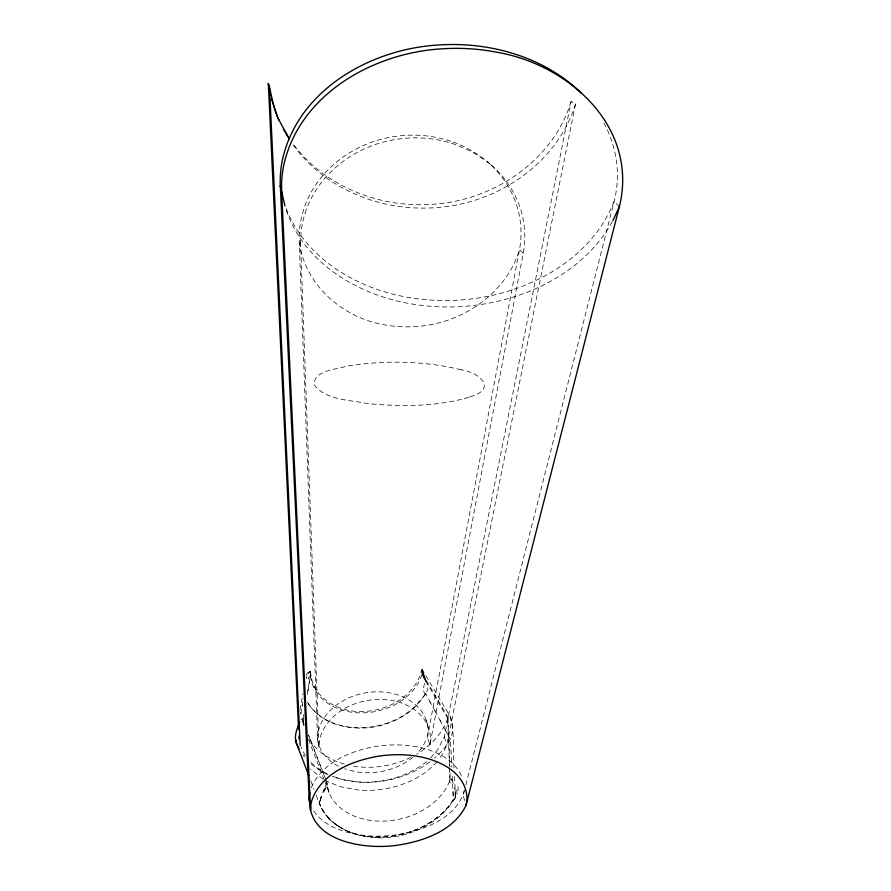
<?xml version="1.0" encoding="UTF-8"?>
<svg xmlns="http://www.w3.org/2000/svg" width="891" height="891" viewBox="0 0 891 891"><rect width="100%" height="100%" fill="white"/><g stroke="black" fill="none" stroke-linecap="round" stroke-linejoin="round"><path stroke-width="0.67" stroke-dasharray="4.46 3.34" d="M310.547 674.387L310.536 673.407L310.547 674.509M421.989 670.155L422.178 669.575L450.155 716.409C458.163 732.758 446.547 748.139 434.429 758.163M455.279 796.476L455.256 793.057M455.234 796.821L455.234 792.734M300.746 714.047L301.08 712.098M300.835 713.568L302.294 704.848M302.06 706.285L302.862 701.495M303.775 714.526L302.773 720.396L304.288 724.951M307.362 693.599L310.536 674.654L307.462 694.501M302.873 721.287A74.51 56.623 -12 0 0 303.664 725.92L302.873 721.287L303.876 715.417M300 710.049L302.84 693.788M429.863 744.987A46.243 38.625 -16.5 0 0 429.184 729.785C425.141 715.462 411.842 705.717 397.987 701.896A61.679 51.377 -16 0 0 358.538 702.598C343.313 707.22 328.868 717.222 322.174 732.034A46.354 38.758 -15.6 0 0 319 747.538L317.608 739.541A45.92 38.502 -15.6 0 1 320.738 724.149C327.342 709.448 341.665 699.546 356.745 694.935A61.1 51.043 -15.9 0 1 395.838 694.312C409.593 698.076 422.746 707.822 426.778 722.022A45.82 38.369 -16.5 0 1 427.457 737.124L429.863 744.987L523.24 253.334A93.555 89.423 -45.8 0 0 523.763 222.828C520.21 198.559 506.266 176.552 487.087 161.527C504.395 176.128 516.624 196.844 519.999 219.32A92.564 88.577 -46.3 0 1 519.509 249.536L427.457 737.124L422.501 747.115L417.133 753.574M430.754 757.807L437.782 749.609L444.275 736.913L571.12 101.451L575.564 103.757L446.837 744.765L443.005 753.285L438.628 759.633M464.567 790.228C456.17 819.486 422.078 830.824 394.958 835.023A100.75 73.541 -12 0 1 369.431 835.903C347.947 834.221 322.82 827.817 311.661 807.524M465.904 784.926L614.166 201.344A109.66 101.173 -45.1 0 0 617.396 174.87C617.329 156.27 612.195 137.827 603.129 121.622M424.985 677.906A36.063 1.582 71.2 0 1 423.949 674.587C423.091 672.627 422.044 665.031 420.897 673.351C406.318 715.64 336.753 726.867 313.955 686.27L315.926 689.846L312.496 682.695L310.424 672.248M310.591 676.28A57.191 44.394 -11.8 0 0 362.359 712.878A57.191 44.394 -11.8 0 0 422.011 674.643L422.278 673.574M325.56 779.469L326.841 783.479A63.384 46.61 -12.3 0 0 383.62 821.112A63.384 46.61 -12.3 0 0 449.955 780.015L450.055 772.241M305.09 213.239C316.773 176.574 350.208 149.532 387.173 141.134A124.785 119.684 -40.4 0 1 456.281 144.854L472.085 151.871L486.286 161.026M571.12 101.451C553.589 159.366 496.32 198.615 437.392 203.883A192.734 181.43 -75.5 0 1 387.919 201.644C350.887 194.427 315.692 174.536 293.161 143.908M575.564 103.757C557.755 162.273 499.873 201.912 440.299 207.258A194.929 183.423 -75 0 1 390.303 205.008C352.012 197.613 315.759 176.674 292.972 144.643M320.47 798.826L321.328 796.543M320.693 798.236L321.428 796.276M326.863 782.911L324.948 787.566L326.797 783.089M322.91 792.556L324.914 787.644M322.988 792.333L324.201 789.359M311.349 787.644C322.252 762.206 351.021 750.556 376.637 746.313A97.119 73.385 -13.3 0 1 408.379 745.578C429.596 748.017 454.477 756.793 462.629 778.5M308.152 673.596L310.023 671.368A1.225 0.557 -84.4 0 1 310.235 671.602A3.553 1.615 -84.6 0 1 310.413 673.24L310.525 673.34M308.353 673.217L310.023 671.368M612.317 221.636C583.761 272.969 525.144 300.735 468.343 306.047A232.841 217.983 -49 0 1 413.569 304.254C358.85 295.834 302.283 262.611 285.32 207.146M307.306 702.063C321.762 726.21 354.128 731.589 379.633 725.33C393.599 722.011 406.886 715.094 416.788 704.603C420.541 698.499 431.11 691.672 426.878 683.765M301.013 719.516L302.35 718.759L303.976 722.902M436.991 761.738C423.136 777.475 402.81 786.218 382.362 789.303A87.919 70.968 -14.2 0 1 358.015 790.005L339.749 786.53L326.34 781.017M412.956 757.328C403.244 765.291 391.149 770.002 378.809 771.896A62.403 49.707 -13.6 0 1 355.877 771.773L344.639 768.799M426.466 761.671C413.346 772.363 397.052 778.634 380.424 781.117A87.095 70.534 -14.1 0 1 356.289 781.786L344.126 779.881L332.432 776.328M429.852 761.883C402.376 782.175 364.441 788.034 332.22 776.484M453.63 799.628L453.998 799.383A16.929 6.694 53 0 0 454.21 799.194A15.37 6.081 52.9 0 0 454.477 798.904C429.729 839.745 363.495 852.197 328.345 818.261M470.014 396.807C497.378 389.378 480.383 372.527 460.97 369.754M461.17 369.81C423.815 360.61 384.444 360.131 346.532 366.168C336.419 369.654 314.467 370.055 313.888 384.411C325.427 400.36 349.695 399.825 367.426 403.523C399.881 406.697 433.26 406.753 465.002 398.433M464.801 398.5L470.181 396.74M453.14 142.07C466.951 146.982 479.659 154.711 490.573 164.479M328.166 774.836L320.593 770.938L311.772 764.567A83.542 63.116 -12.8 0 1 309.767 762.819M326.952 773.934L317.107 768.02L309.166 760.858M316.294 795.284C333.557 855.282 425.631 845.359 453.363 799.661L452.127 773.577M338.335 766.115C327.999 760.925 319.134 751.358 317.608 739.541L299.209 240.637A92.675 89.713 -43.5 0 1 303.619 209.741C315.136 173.455 348.203 146.692 384.767 138.395A123.459 118.559 -40.9 0 1 453.14 142.092M340.329 827.461L336.319 824.888M323.132 718.146L319.479 715.64A64.787 49.952 -12.1 0 1 310.491 706.752L309.266 705.137M323.244 779.347L310.469 769M523.24 253.334L519.509 249.536C506.723 292.248 464.846 321.439 421.51 326.05A127.279 121.221 -37.9 0 1 385.257 324.959C342.957 318.265 303.864 284.541 299.209 240.637L300.635 244.457L319.011 747.538M619.356 206.757L614.166 201.344C590.566 260.952 526.247 294.197 464.979 299.632A230.001 215.667 -49.6 0 1 410.807 297.817C358.505 289.642 305.335 259.081 285.844 207.648M451.537 779.391L453.463 783.768L451.793 779.714M328.623 818.606L323.255 811.467L319.39 803.348A75.546 55.275 -13.2 0 0 325.104 814.051L326.429 815.733M303.007 755.067L304.544 757.083M305.368 755.913L300.712 746.535M422.334 673.674L448.039 717.378L448.875 715.696L449.71 715.751C455.646 732.781 452.071 751.826 454.254 769.579M422.022 674.643L447.716 718.346L449.465 766.516M426.065 694.579C420.24 690.146 426.043 684.644 424.361 679.098M430.643 702.943L425.308 693.209M435.276 711.441L429.874 701.54M440.767 721.554L434.496 710.016M439.976 720.095L446.346 731.867M447.961 734.863L450.4 739.374L451.815 767.274M445.545 730.386L448.774 736.356M422.401 669.832L423.615 673.941M308.475 739.497L323.7 778.634M324.19 779.881L328.556 791.119M326.073 780.26L308.531 734.752M308.509 735.309L325.159 778.444M310.77 780.839L314.011 789.326M328.712 791.553L328.957 792.266L326.975 782.61M444.275 736.913L446.837 744.765M426.043 681.225L425.007 677.962M426.098 719.906L428.504 727.657M464.601 800.519L463.22 795.518A49.439 37.723 -14.5 0 0 464.033 790.685M422.1 672.816L422.122 673.006A1.348 0.613 -88.8 0 0 422.245 673.652M326.741 782.554L326.841 783.479M422.089 672.705L422 671.491M452.996 791.676L453.185 795.652M454.555 776.495L455.346 794.616M448.006 717.467L449.855 766.884M449.521 767.853L449.966 780.015M447.716 718.346A74.51 56.623 -12 0 1 416.62 754.187M410.885 757.294A74.51 56.623 -12 0 1 352.636 765.982M344.282 764.066A74.51 56.623 -12 0 1 309.377 739.608M425.608 693.287A65.656 50.954 -10.9 0 1 323.054 718.213M309.288 705.126A68.206 52.714 -12.6 0 1 308.175 703.467M453.263 799.628A72.784 53.037 -12.3 0 1 340.173 827.605M336.263 824.932A71.815 52.469 -12.8 0 1 326.384 815.755M324.001 791.698A47.067 2.818 -65.3 0 1 325.415 788.268M319.691 801.9A22.364 2.562 -62.1 0 1 320.983 798.08M319.323 803.114A15.537 1.994 -60.5 0 1 319.357 802.446M454.02 799.372A16.35 6.471 52.7 0 0 454.21 799.194A17.62 6.983 52.1 0 0 455.535 796.721M455.323 796.922A18.21 7.184 53.5 0 1 454.533 798.971M456.649 789.883A47.011 16.84 58.3 0 1 457.016 794.616M457.952 786.564A29.603 13.677 51.8 0 1 458.03 790.885M454.644 788.067A48.337 18.143 56.8 0 1 455.379 793.168M449.276 780.004A27.61 5.134 67.9 0 1 450.222 783.078M450.835 779.135A3.397 0.958 62.5 0 1 451.481 779.224M324.68 790.573A46.744 2.662 -65.4 0 1 326.217 786.853M319.78 801.61A24.257 2.718 -62.3 0 1 321.205 797.534M319.379 802.925A15.459 1.96 -60.8 0 1 319.501 802.067M306.393 678.14A73.842 65.243 -0.1 0 1 306.838 676.948A44.895 17.987 -84.1 0 0 306.315 678.24M308.141 679.187A24.536 9.211 -82.2 0 1 309.277 675.979M305.969 675.901A30.394 16.717 88.5 0 1 307.54 672.505M310.146 671.614A4.5 2.038 -84.8 0 1 310.335 673.518M450.757 779.302A4.856 1.37 62.3 0 1 451.548 779.079M423.47 673.997A76.815 55.765 -29.9 0 1 424.161 679.165M422.223 671.847A4.555 0.936 84.3 0 1 422.178 670.088M422.256 673.852A1.827 0.936 -87.3 0 1 421.966 672.839M426.054 682.094A14.779 0.613 71.4 0 1 424.862 678.307M422.111 671.58A4.332 0.924 83.9 0 1 422.078 670.333M300.623 244.457A93.678 90.57 -42.9 0 1 305.101 213.239M302.539 719.182L302.773 720.396L302.539 719.182"/><path stroke-width="1.34" d="M296.402 740.232L296.057 742.303L308.798 775.693M465.982 805.531L619.356 206.757A110.952 102.153 -44.6 0 0 622.675 180.027C622.631 112.244 559.236 62.804 496.877 52.246A213.751 198.838 -32.5 0 0 443.35 48.76C375.156 52.179 301.035 92.842 284.196 163.176A111.241 106.842 -37.6 0 0 281.623 191.131L310.591 810.353C317.04 836.326 347.846 844.545 371.291 846.216A101.741 73.864 -12.1 0 0 397.052 845.292C423.37 841.316 453.43 831.002 465.982 805.531A49.907 37.912 -14.5 0 0 466.862 795.741C463.732 769.245 433.939 757.74 410.695 755.39A98.043 73.719 -13.3 0 0 378.653 756.181C352.134 760.602 321.54 773.02 311.861 800.363A50.353 38.38 -12.5 0 0 310.591 810.353L309.255 800.096L280.297 185.673A109.916 105.762 -38.4 0 1 282.815 158.008C299.376 88.499 372.583 48.248 439.954 44.906A211.278 196.989 -32.8 0 1 492.846 48.381C525.478 54.819 557.031 69.42 580.965 92.831M299.677 722.011C297.327 728.348 293.952 735.465 296.057 742.303A90.715 68.652 -13.3 0 0 299.02 748.796M619.356 206.757L612.952 220.489M283.316 128.961L289.352 138.706M289.352 139.286L277.792 117.779L271.376 98.734M298.585 729.217L268.325 83.509C271.933 95.615 273.337 108.713 279.028 120.33M284.942 205.91L280.297 185.673L281.957 194.205M310.168 803.816L309.255 800.096A49.874 38.19 -12.4 0 1 309.89 792.678M268.325 83.509L270.318 94.914M269.461 85.692L300.2 745.444M298.908 736.066L299.042 738.806"/></g></svg>
